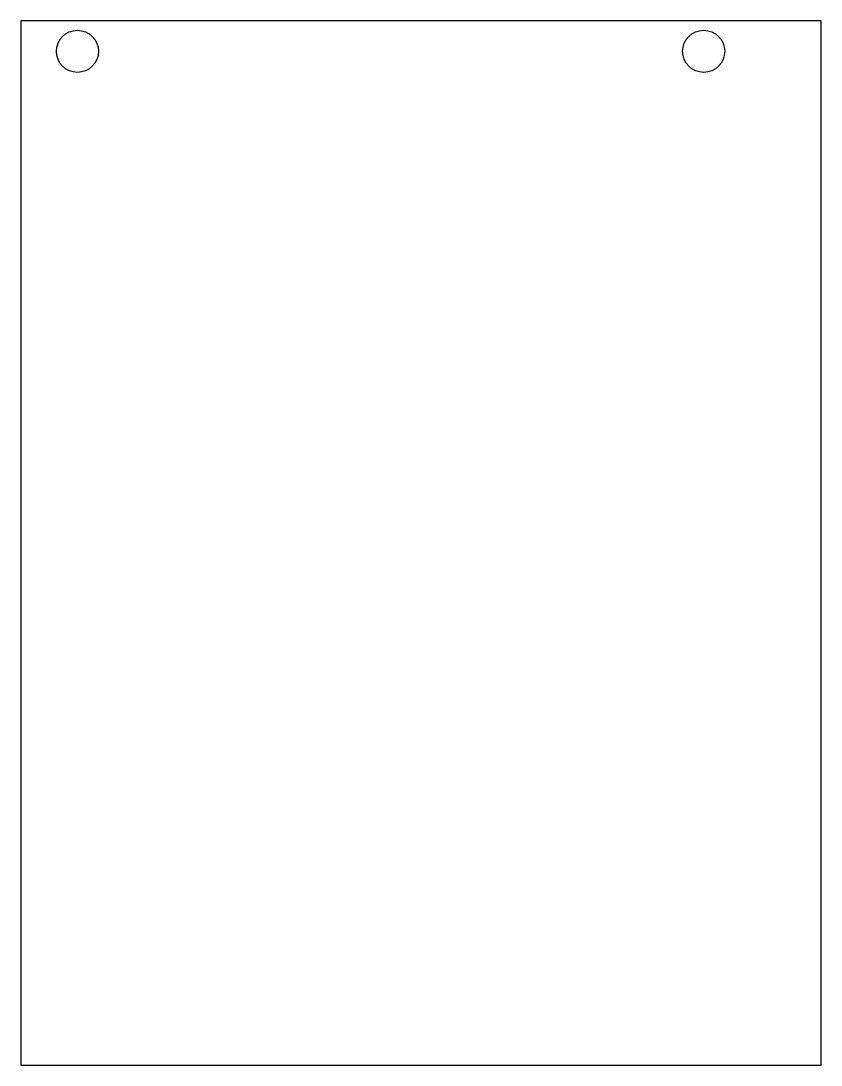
# Model space of a CAD drawing. Header units: millimetres. Extents: x 0 to 920, y 0 to 1200.
import ezdxf

# ---------------------------------------------------------------- set-up
doc = ezdxf.new("R2010")
doc.units = ezdxf.units.MM
doc.layers.add('CUT_HOLES', color=7, linetype='Continuous')
doc.layers.add('CUT_OUTER', color=7, linetype='Continuous')

msp = doc.modelspace()

# ---------------------------------------------------------------- linework, layer by layer
at = {"layer": 'CUT_HOLES'}
for centre in [(65, 1165.1), (785, 1165.1)]:
    msp.add_circle(centre, 24.2, dxfattribs=at)
at = {"layer": 'CUT_OUTER'}
msp.add_lwpolyline([(0, 0), (920, 0), (920, 1200.1), (0, 1200.1)], close=True, dxfattribs=at)

doc.saveas('drawing.dxf')
